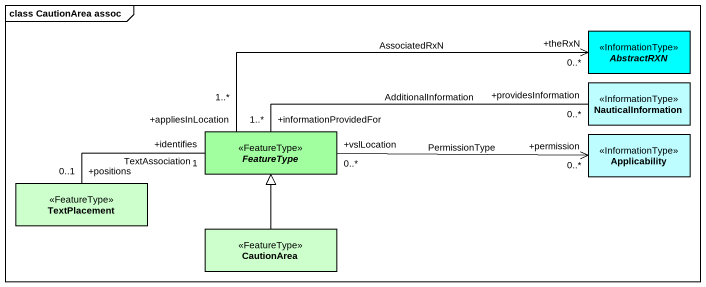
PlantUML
@startuml
mainframe class CautionArea assoc
hide circle
hide empty members
abstract class AbstractRXN <<InformationType>> #00FFFF
class NauticalInformation <<InformationType>> #BEFDFF
abstract class FeatureType <<FeatureType>> #A1FFA0
class Applicability <<InformationType>> #BEFDFF
class TextPlacement <<FeatureType>> #CCFFCC
class CautionArea <<FeatureType>> #CCFFCC
FeatureType "+appliesInLocation\n1..*" -right-> "+theRxN\n0..*" AbstractRXN : AssociatedRxN
FeatureType "+informationProvidedFor\n1..*" -right- "+providesInformation\n0..*" NauticalInformation : AdditionalInformation
FeatureType "+vslLocation\n0..*" -right-> "+permission\n0..*" Applicability : PermissionType
FeatureType "+identifies\n1" -left- "+positions\n0..1" TextPlacement : TextAssociation
CautionArea -up-|> FeatureType
@enduml
